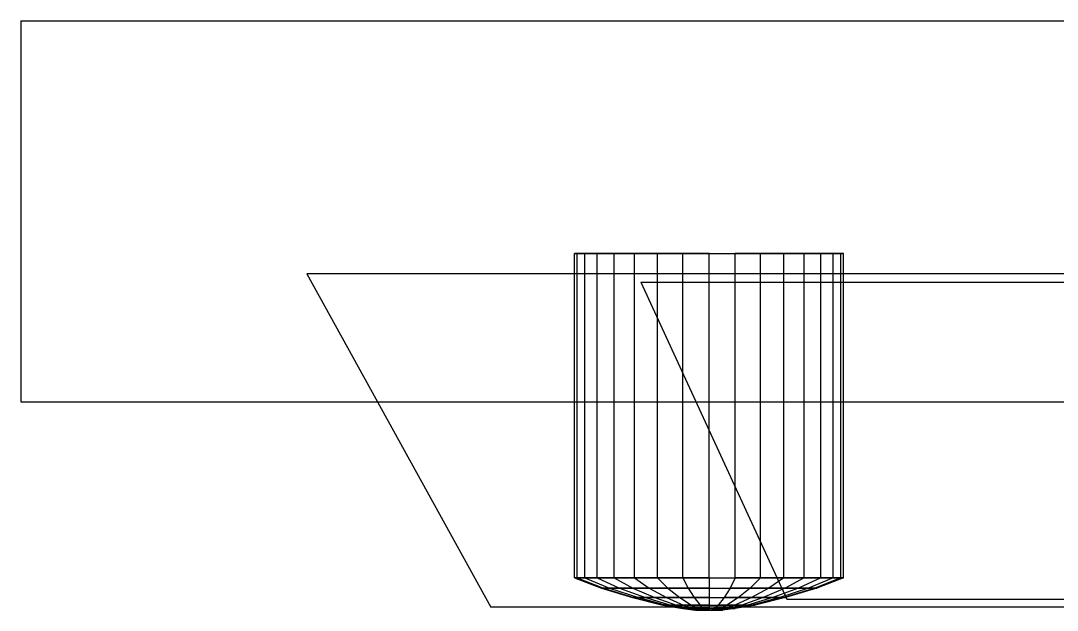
# Model space of a CAD drawing. Extents: x -13.9 to 0.5, y -16.8 to 31.2.
# Drawn here: x -5.147 to -3.762, y 2.247 to 3.035 of the extents above; entities that cross this region are included whole.
import ezdxf

# ---------------------------------------------------------------- set-up
doc = ezdxf.new("R2010")
doc.units = 0
doc.header["$MEASUREMENT"] = 0
doc.layers.get('0').update_dxf_attribs({"linetype": 'CONTINUOUS'})

msp = doc.modelspace()

# ---------------------------------------------------------------- linework, layer by layer
for p, q in [((-5.1467, 3.035, -0.2027), (-5.1467, 3.035, 5.2077)), ((-5.1467, 3.035, -0.2027), (-5.1467, 2.5261, -0.2027)), ((-5.1467, 3.035, 5.2077), (-5.1467, 2.5261, 5.2077)), ((-5.1467, 3.035, 5.2077), (-0.1953, 3.035, 5.2077)), ((-5.1467, 3.035, -0.2027), (-0.1953, 3.035, -0.2027)), ((-4.4032, 2.7243, 0.4819), (-4.4066, 2.7243, 0.4622)), ((-4.4066, 2.7243, 0.4622), (-4.4032, 2.7243, 0.4424)), ((-4.4066, 2.2909, 0.4622), (-4.4066, 2.7243, 0.4622)), ((-4.3929, 2.7243, 0.501), (-4.4032, 2.7243, 0.4819)), ((-4.4032, 2.7243, 0.4424), (-4.3929, 2.7243, 0.4233)), ((-4.4032, 2.2909, 0.4819), (-4.4032, 2.7243, 0.4819)), ((-4.4032, 2.2909, 0.4424), (-4.4032, 2.7243, 0.4424)), ((-4.3763, 2.7243, 0.5185), (-4.3929, 2.7243, 0.501)), ((-4.3929, 2.7243, 0.4233), (-4.3763, 2.7243, 0.4058)), ((-4.3929, 2.2909, 0.501), (-4.3929, 2.7243, 0.501)), ((-4.3929, 2.2909, 0.4233), (-4.3929, 2.7243, 0.4233)), ((-4.354, 2.7243, 0.5339), (-4.3763, 2.7243, 0.5185)), ((-4.3763, 2.7243, 0.4058), (-4.354, 2.7243, 0.3904)), ((-4.3763, 2.2909, 0.5185), (-4.3763, 2.7243, 0.5185)), ((-4.3763, 2.2909, 0.4058), (-4.3763, 2.7243, 0.4058)), ((-4.3268, 2.7243, 0.5465), (-4.354, 2.7243, 0.5339)), ((-4.354, 2.7243, 0.3904), (-4.3268, 2.7243, 0.3778)), ((-4.354, 2.2909, 0.5339), (-4.354, 2.7243, 0.5339)), ((-4.354, 2.2909, 0.3904), (-4.354, 2.7243, 0.3904)), ((-4.2957, 2.7243, 0.5559), (-4.3268, 2.7243, 0.5465)), ((-4.3268, 2.7243, 0.3778), (-4.2957, 2.7243, 0.3684)), ((-4.3268, 2.2909, 0.5465), (-4.3268, 2.7243, 0.5465)), ((-4.3268, 2.2909, 0.3778), (-4.3268, 2.7243, 0.3778)), ((-4.262, 2.7243, 0.5616), (-4.2957, 2.7243, 0.5559)), ((-4.2957, 2.7243, 0.3684), (-4.262, 2.7243, 0.3627)), ((-4.2957, 2.2909, 0.3684), (-4.2957, 2.7243, 0.3684)), ((-4.2957, 2.2909, 0.5559), (-4.2957, 2.7243, 0.5559)), ((-4.227, 2.7243, 0.5636), (-4.262, 2.7243, 0.5616)), ((-4.262, 2.7243, 0.3627), (-4.227, 2.7243, 0.3607)), ((-4.262, 2.2909, 0.5616), (-4.262, 2.7243, 0.5616)), ((-4.262, 2.2909, 0.3627), (-4.262, 2.7243, 0.3627)), ((-4.227, 2.7243, 0.3607), (-4.1919, 2.7243, 0.3627)), ((-4.227, 2.7243, 0.5636), (-4.1919, 2.7243, 0.5616)), ((-4.227, 2.2909, 0.5636), (-4.227, 2.7243, 0.5636)), ((-4.227, 2.2909, 0.3607), (-4.227, 2.7243, 0.3607)), ((-4.1919, 2.7243, 0.3627), (-4.1582, 2.7243, 0.3684)), ((-4.1582, 2.7243, 0.5559), (-4.1919, 2.7243, 0.5616)), ((-4.1919, 2.2909, 0.5616), (-4.1919, 2.7243, 0.5616)), ((-4.1919, 2.2909, 0.3627), (-4.1919, 2.7243, 0.3627)), ((-4.1582, 2.7243, 0.3684), (-4.1272, 2.7243, 0.3778)), ((-4.1272, 2.7243, 0.5465), (-4.1582, 2.7243, 0.5559)), ((-4.1582, 2.2909, 0.5559), (-4.1582, 2.7243, 0.5559)), ((-4.1582, 2.2909, 0.3684), (-4.1582, 2.7243, 0.3684)), ((-4.1272, 2.7243, 0.3778), (-4.0999, 2.7243, 0.3904)), ((-4.0999, 2.7243, 0.5339), (-4.1272, 2.7243, 0.5465)), ((-4.1272, 2.2909, 0.3778), (-4.1272, 2.7243, 0.3778)), ((-4.1272, 2.2909, 0.5465), (-4.1272, 2.7243, 0.5465)), ((-4.0999, 2.7243, 0.3904), (-4.0776, 2.7243, 0.4058)), ((-4.0776, 2.7243, 0.5185), (-4.0999, 2.7243, 0.5339)), ((-4.0999, 2.2909, 0.3904), (-4.0999, 2.7243, 0.3904)), ((-4.0999, 2.2909, 0.5339), (-4.0999, 2.7243, 0.5339)), ((-4.0776, 2.7243, 0.4058), (-4.061, 2.7243, 0.4233)), ((-4.061, 2.7243, 0.501), (-4.0776, 2.7243, 0.5185)), ((-4.0776, 2.2909, 0.4058), (-4.0776, 2.7243, 0.4058)), ((-4.0776, 2.2909, 0.5185), (-4.0776, 2.7243, 0.5185)), ((-4.061, 2.7243, 0.4233), (-4.0508, 2.7243, 0.4424)), ((-4.0508, 2.7243, 0.4819), (-4.061, 2.7243, 0.501)), ((-4.061, 2.2909, 0.4233), (-4.061, 2.7243, 0.4233)), ((-4.061, 2.2909, 0.501), (-4.061, 2.7243, 0.501)), ((-4.0508, 2.7243, 0.4424), (-4.0473, 2.7243, 0.4622)), ((-4.0473, 2.7243, 0.4622), (-4.0508, 2.7243, 0.4819)), ((-4.0508, 2.2909, 0.4424), (-4.0508, 2.7243, 0.4424)), ((-4.0508, 2.2909, 0.4819), (-4.0508, 2.7243, 0.4819)), ((-4.0473, 2.2909, 0.4622), (-4.0473, 2.7243, 0.4622)), ((-0.466, 2.6969, 4.9036), (-4.7646, 2.6969, 4.9036)), ((-4.7646, 2.6969, 4.9036), (-4.5185, 2.2514, 4.8153)), ((-4.7646, 2.6969, 3.361), (-4.7646, 2.6969, 4.9036)), ((-4.7646, 2.6969, 3.361), (-4.5185, 2.2514, 3.4493)), ((-0.466, 2.6969, 3.361), (-4.7646, 2.6969, 3.361)), ((-4.3182, 2.686, 3.0881), (-4.3182, 2.686, 1.8844)), ((-4.3182, 2.686, 3.0881), (-4.1233, 2.2624, 3.0192)), ((-4.3182, 2.686, 1.8844), (-4.1233, 2.2624, 1.9533)), ((-4.3182, 2.686, 1.8844), (-0.9124, 2.686, 1.8844)), ((-4.3182, 2.686, 3.0881), (-0.9124, 2.686, 3.0881)), ((-5.1467, 2.5261, -0.2027), (-5.1467, 2.5261, 5.2077)), ((-5.1467, 2.5261, 5.2077), (-0.1953, 2.5261, 5.2077)), ((-5.1467, 2.5261, -0.2027), (-0.1953, 2.5261, -0.2027)), ((-4.4032, 2.2909, 0.4819), (-4.4066, 2.2909, 0.4622)), ((-4.4066, 2.2909, 0.4622), (-4.4032, 2.2909, 0.4424)), ((-4.4066, 2.2909, 0.4622), (-4.3709, 2.2771, 0.4622)), ((-4.3929, 2.2909, 0.501), (-4.4032, 2.2909, 0.4819)), ((-4.4032, 2.2909, 0.4424), (-4.3929, 2.2909, 0.4233)), ((-4.4032, 2.2909, 0.4424), (-4.3681, 2.2771, 0.4463)), ((-4.4032, 2.2909, 0.4819), (-4.3681, 2.2771, 0.478)), ((-4.3763, 2.2909, 0.5185), (-4.3929, 2.2909, 0.501)), ((-4.3929, 2.2909, 0.4233), (-4.3763, 2.2909, 0.4058)), ((-4.3929, 2.2909, 0.4233), (-4.36, 2.2771, 0.4311)), ((-4.3929, 2.2909, 0.501), (-4.36, 2.2771, 0.4933)), ((-4.354, 2.2909, 0.5339), (-4.3763, 2.2909, 0.5185)), ((-4.3763, 2.2909, 0.4058), (-4.354, 2.2909, 0.3904)), ((-4.3763, 2.2909, 0.4058), (-4.3467, 2.2771, 0.417)), ((-4.3763, 2.2909, 0.5185), (-4.3467, 2.2771, 0.5073)), ((-4.3268, 2.2909, 0.5465), (-4.354, 2.2909, 0.5339)), ((-4.354, 2.2909, 0.3904), (-4.3268, 2.2909, 0.3778)), ((-4.354, 2.2909, 0.3904), (-4.3288, 2.2771, 0.4047)), ((-4.354, 2.2909, 0.5339), (-4.3288, 2.2771, 0.5196)), ((-4.2957, 2.2909, 0.5559), (-4.3268, 2.2909, 0.5465)), ((-4.3268, 2.2909, 0.3778), (-4.2957, 2.2909, 0.3684)), ((-4.3268, 2.2909, 0.3778), (-4.3069, 2.2771, 0.3946)), ((-4.3268, 2.2909, 0.5465), (-4.3069, 2.2771, 0.5297)), ((-4.262, 2.2909, 0.5616), (-4.2957, 2.2909, 0.5559)), ((-4.2957, 2.2909, 0.3684), (-4.262, 2.2909, 0.3627)), ((-4.2957, 2.2909, 0.3684), (-4.2821, 2.2771, 0.3871)), ((-4.2957, 2.2909, 0.5559), (-4.2821, 2.2771, 0.5372)), ((-4.227, 2.2909, 0.5636), (-4.262, 2.2909, 0.5616)), ((-4.262, 2.2909, 0.3627), (-4.227, 2.2909, 0.3607)), ((-4.262, 2.2909, 0.5616), (-4.2551, 2.2771, 0.5419)), ((-4.262, 2.2909, 0.3627), (-4.2551, 2.2771, 0.3824)), ((-4.227, 2.2909, 0.3607), (-4.1919, 2.2909, 0.3627)), ((-4.227, 2.2909, 0.5636), (-4.1919, 2.2909, 0.5616)), ((-4.227, 2.2909, 0.5636), (-4.227, 2.2771, 0.5434)), ((-4.227, 2.2909, 0.3607), (-4.227, 2.2771, 0.3809)), ((-4.1919, 2.2909, 0.3627), (-4.1989, 2.2771, 0.3824)), ((-4.1919, 2.2909, 0.5616), (-4.1989, 2.2771, 0.5419)), ((-4.1919, 2.2909, 0.3627), (-4.1582, 2.2909, 0.3684)), ((-4.1582, 2.2909, 0.5559), (-4.1919, 2.2909, 0.5616)), ((-4.1582, 2.2909, 0.5559), (-4.1719, 2.2771, 0.5372)), ((-4.1582, 2.2909, 0.3684), (-4.1719, 2.2771, 0.3871)), ((-4.1582, 2.2909, 0.3684), (-4.1272, 2.2909, 0.3778)), ((-4.1272, 2.2909, 0.5465), (-4.1582, 2.2909, 0.5559)), ((-4.1272, 2.2909, 0.5465), (-4.147, 2.2771, 0.5297)), ((-4.1272, 2.2909, 0.3778), (-4.147, 2.2771, 0.3946)), ((-4.1272, 2.2909, 0.3778), (-4.0999, 2.2909, 0.3904)), ((-4.0999, 2.2909, 0.5339), (-4.1272, 2.2909, 0.5465)), ((-4.0999, 2.2909, 0.5339), (-4.1252, 2.2771, 0.5196)), ((-4.0999, 2.2909, 0.3904), (-4.1252, 2.2771, 0.4047)), ((-4.0776, 2.2909, 0.5185), (-4.1073, 2.2771, 0.5073)), ((-4.0776, 2.2909, 0.4058), (-4.1073, 2.2771, 0.417)), ((-4.0999, 2.2909, 0.3904), (-4.0776, 2.2909, 0.4058)), ((-4.0776, 2.2909, 0.5185), (-4.0999, 2.2909, 0.5339)), ((-4.061, 2.2909, 0.4233), (-4.094, 2.2771, 0.4311)), ((-4.061, 2.2909, 0.501), (-4.094, 2.2771, 0.4933)), ((-4.0508, 2.2909, 0.4424), (-4.0858, 2.2771, 0.4463)), ((-4.0508, 2.2909, 0.4819), (-4.0858, 2.2771, 0.478)), ((-4.0473, 2.2909, 0.4622), (-4.083, 2.2771, 0.4622)), ((-4.0776, 2.2909, 0.4058), (-4.061, 2.2909, 0.4233)), ((-4.061, 2.2909, 0.501), (-4.0776, 2.2909, 0.5185)), ((-4.061, 2.2909, 0.4233), (-4.0508, 2.2909, 0.4424)), ((-4.0508, 2.2909, 0.4819), (-4.061, 2.2909, 0.501)), ((-4.0508, 2.2909, 0.4424), (-4.0473, 2.2909, 0.4622)), ((-4.0473, 2.2909, 0.4622), (-4.0508, 2.2909, 0.4819)), ((-4.3681, 2.2771, 0.478), (-4.3709, 2.2771, 0.4622)), ((-4.3709, 2.2771, 0.4622), (-4.3681, 2.2771, 0.4463)), ((-4.3709, 2.2771, 0.4622), (-4.3293, 2.2645, 0.4622)), ((-4.36, 2.2771, 0.4933), (-4.3681, 2.2771, 0.478)), ((-4.3681, 2.2771, 0.4463), (-4.36, 2.2771, 0.4311)), ((-4.3681, 2.2771, 0.478), (-4.3273, 2.2645, 0.4734)), ((-4.3681, 2.2771, 0.4463), (-4.3273, 2.2645, 0.4509)), ((-4.3467, 2.2771, 0.5073), (-4.36, 2.2771, 0.4933)), ((-4.36, 2.2771, 0.4311), (-4.3467, 2.2771, 0.417)), ((-4.36, 2.2771, 0.4933), (-4.3215, 2.2645, 0.4843)), ((-4.36, 2.2771, 0.4311), (-4.3215, 2.2645, 0.44)), ((-4.3288, 2.2771, 0.5196), (-4.3467, 2.2771, 0.5073)), ((-4.3467, 2.2771, 0.417), (-4.3288, 2.2771, 0.4047)), ((-4.3467, 2.2771, 0.5073), (-4.312, 2.2645, 0.4942)), ((-4.3467, 2.2771, 0.417), (-4.312, 2.2645, 0.4301)), ((-4.3069, 2.2771, 0.5297), (-4.3288, 2.2771, 0.5196)), ((-4.3288, 2.2771, 0.4047), (-4.3069, 2.2771, 0.3946)), ((-4.3288, 2.2771, 0.5196), (-4.2993, 2.2645, 0.503)), ((-4.3288, 2.2771, 0.4047), (-4.2993, 2.2645, 0.4213)), ((-4.2821, 2.2771, 0.5372), (-4.3069, 2.2771, 0.5297)), ((-4.3069, 2.2771, 0.3946), (-4.2821, 2.2771, 0.3871)), ((-4.3069, 2.2771, 0.3946), (-4.2838, 2.2645, 0.4141)), ((-4.3069, 2.2771, 0.5297), (-4.2838, 2.2645, 0.5102)), ((-4.2551, 2.2771, 0.5419), (-4.2821, 2.2771, 0.5372)), ((-4.2821, 2.2771, 0.3871), (-4.2551, 2.2771, 0.3824)), ((-4.2821, 2.2771, 0.3871), (-4.2661, 2.2645, 0.4088)), ((-4.2821, 2.2771, 0.5372), (-4.2661, 2.2645, 0.5155)), ((-4.227, 2.2771, 0.5434), (-4.2551, 2.2771, 0.5419)), ((-4.2551, 2.2771, 0.3824), (-4.227, 2.2771, 0.3809)), ((-4.2551, 2.2771, 0.5419), (-4.2469, 2.2645, 0.5188)), ((-4.2551, 2.2771, 0.3824), (-4.2469, 2.2645, 0.4055)), ((-4.227, 2.2771, 0.3809), (-4.1989, 2.2771, 0.3824)), ((-4.227, 2.2771, 0.5434), (-4.1989, 2.2771, 0.5419)), ((-4.227, 2.2771, 0.5434), (-4.227, 2.2645, 0.5199)), ((-4.227, 2.2771, 0.3809), (-4.227, 2.2645, 0.4044)), ((-4.1989, 2.2771, 0.5419), (-4.207, 2.2645, 0.5188)), ((-4.1989, 2.2771, 0.3824), (-4.207, 2.2645, 0.4055)), ((-4.1989, 2.2771, 0.3824), (-4.1719, 2.2771, 0.3871)), ((-4.1719, 2.2771, 0.5372), (-4.1989, 2.2771, 0.5419)), ((-4.1719, 2.2771, 0.5372), (-4.1878, 2.2645, 0.5155)), ((-4.1719, 2.2771, 0.3871), (-4.1878, 2.2645, 0.4088)), ((-4.1719, 2.2771, 0.3871), (-4.147, 2.2771, 0.3946)), ((-4.147, 2.2771, 0.5297), (-4.1719, 2.2771, 0.5372)), ((-4.147, 2.2771, 0.3946), (-4.1701, 2.2645, 0.4141)), ((-4.147, 2.2771, 0.5297), (-4.1701, 2.2645, 0.5102)), ((-4.1252, 2.2771, 0.4047), (-4.1546, 2.2645, 0.4213)), ((-4.1252, 2.2771, 0.5196), (-4.1546, 2.2645, 0.503)), ((-4.147, 2.2771, 0.3946), (-4.1252, 2.2771, 0.4047)), ((-4.1252, 2.2771, 0.5196), (-4.147, 2.2771, 0.5297)), ((-4.1073, 2.2771, 0.417), (-4.1419, 2.2645, 0.4301)), ((-4.1073, 2.2771, 0.5073), (-4.1419, 2.2645, 0.4942)), ((-4.094, 2.2771, 0.4311), (-4.1324, 2.2645, 0.44)), ((-4.094, 2.2771, 0.4933), (-4.1324, 2.2645, 0.4843)), ((-4.0858, 2.2771, 0.4463), (-4.1266, 2.2645, 0.4509)), ((-4.0858, 2.2771, 0.478), (-4.1266, 2.2645, 0.4734)), ((-4.1252, 2.2771, 0.4047), (-4.1073, 2.2771, 0.417)), ((-4.1073, 2.2771, 0.5073), (-4.1252, 2.2771, 0.5196)), ((-4.083, 2.2771, 0.4622), (-4.1247, 2.2645, 0.4622)), ((-4.1073, 2.2771, 0.417), (-4.094, 2.2771, 0.4311)), ((-4.094, 2.2771, 0.4933), (-4.1073, 2.2771, 0.5073)), ((-4.094, 2.2771, 0.4311), (-4.0858, 2.2771, 0.4463)), ((-4.0858, 2.2771, 0.478), (-4.094, 2.2771, 0.4933)), ((-4.0858, 2.2771, 0.4463), (-4.083, 2.2771, 0.4622)), ((-4.083, 2.2771, 0.4622), (-4.0858, 2.2771, 0.478)), ((-4.3273, 2.2645, 0.4734), (-4.3293, 2.2645, 0.4622)), ((-4.3293, 2.2645, 0.4622), (-4.3273, 2.2645, 0.4509)), ((-4.3293, 2.2645, 0.4622), (-4.2886, 2.2542, 0.4622)), ((-4.3215, 2.2645, 0.4843), (-4.3273, 2.2645, 0.4734)), ((-4.3273, 2.2645, 0.4509), (-4.3215, 2.2645, 0.44)), ((-4.3273, 2.2645, 0.4734), (-4.2874, 2.2542, 0.4689)), ((-4.3273, 2.2645, 0.4509), (-4.2874, 2.2542, 0.4554)), ((-4.312, 2.2645, 0.4942), (-4.3215, 2.2645, 0.4843)), ((-4.3215, 2.2645, 0.44), (-4.312, 2.2645, 0.4301)), ((-4.3215, 2.2645, 0.44), (-4.2839, 2.2542, 0.4488)), ((-4.3215, 2.2645, 0.4843), (-4.2839, 2.2542, 0.4755)), ((-4.2993, 2.2645, 0.503), (-4.312, 2.2645, 0.4942)), ((-4.312, 2.2645, 0.4301), (-4.2993, 2.2645, 0.4213)), ((-4.312, 2.2645, 0.4301), (-4.2782, 2.2542, 0.4428)), ((-4.312, 2.2645, 0.4942), (-4.2782, 2.2542, 0.4815)), ((-4.2838, 2.2645, 0.5102), (-4.2993, 2.2645, 0.503)), ((-4.2993, 2.2645, 0.4213), (-4.2838, 2.2645, 0.4141)), ((-4.2993, 2.2645, 0.4213), (-4.2706, 2.2542, 0.4375)), ((-4.2993, 2.2645, 0.503), (-4.2706, 2.2542, 0.4868)), ((-4.2661, 2.2645, 0.5155), (-4.2838, 2.2645, 0.5102)), ((-4.2838, 2.2645, 0.4141), (-4.2661, 2.2645, 0.4088)), ((-4.2838, 2.2645, 0.4141), (-4.2612, 2.2542, 0.4332)), ((-4.2838, 2.2645, 0.5102), (-4.2612, 2.2542, 0.4911)), ((-4.2469, 2.2645, 0.5188), (-4.2661, 2.2645, 0.5155)), ((-4.2661, 2.2645, 0.4088), (-4.2469, 2.2645, 0.4055)), ((-4.2661, 2.2645, 0.4088), (-4.2506, 2.2542, 0.43)), ((-4.2661, 2.2645, 0.5155), (-4.2506, 2.2542, 0.4943)), ((-4.227, 2.2645, 0.5199), (-4.2469, 2.2645, 0.5188)), ((-4.2469, 2.2645, 0.4055), (-4.227, 2.2645, 0.4044)), ((-4.2469, 2.2645, 0.5188), (-4.239, 2.2542, 0.4963)), ((-4.2469, 2.2645, 0.4055), (-4.239, 2.2542, 0.428)), ((-4.227, 2.2645, 0.4044), (-4.207, 2.2645, 0.4055)), ((-4.227, 2.2645, 0.5199), (-4.207, 2.2645, 0.5188)), ((-4.227, 2.2645, 0.5199), (-4.227, 2.2542, 0.497)), ((-4.227, 2.2645, 0.4044), (-4.227, 2.2542, 0.4274)), ((-4.207, 2.2645, 0.4055), (-4.2149, 2.2542, 0.428)), ((-4.207, 2.2645, 0.5188), (-4.2149, 2.2542, 0.4963)), ((-4.207, 2.2645, 0.4055), (-4.1878, 2.2645, 0.4088)), ((-4.1878, 2.2645, 0.5155), (-4.207, 2.2645, 0.5188)), ((-4.1878, 2.2645, 0.5155), (-4.2034, 2.2542, 0.4943)), ((-4.1878, 2.2645, 0.4088), (-4.2034, 2.2542, 0.43)), ((-4.1701, 2.2645, 0.5102), (-4.1927, 2.2542, 0.4911)), ((-4.1701, 2.2645, 0.4141), (-4.1927, 2.2542, 0.4332)), ((-4.1878, 2.2645, 0.4088), (-4.1701, 2.2645, 0.4141)), ((-4.1701, 2.2645, 0.5102), (-4.1878, 2.2645, 0.5155)), ((-4.1546, 2.2645, 0.4213), (-4.1834, 2.2542, 0.4375)), ((-4.1546, 2.2645, 0.503), (-4.1834, 2.2542, 0.4868)), ((-4.1419, 2.2645, 0.4301), (-4.1757, 2.2542, 0.4428)), ((-4.1419, 2.2645, 0.4942), (-4.1757, 2.2542, 0.4815)), ((-4.1701, 2.2645, 0.4141), (-4.1546, 2.2645, 0.4213)), ((-4.1546, 2.2645, 0.503), (-4.1701, 2.2645, 0.5102)), ((-4.1324, 2.2645, 0.44), (-4.17, 2.2542, 0.4488)), ((-4.1324, 2.2645, 0.4843), (-4.17, 2.2542, 0.4755)), ((-4.1266, 2.2645, 0.4509), (-4.1665, 2.2542, 0.4554)), ((-4.1266, 2.2645, 0.4734), (-4.1665, 2.2542, 0.4689)), ((-4.1247, 2.2645, 0.4622), (-4.1653, 2.2542, 0.4622)), ((-4.1546, 2.2645, 0.4213), (-4.1419, 2.2645, 0.4301)), ((-4.1419, 2.2645, 0.4942), (-4.1546, 2.2645, 0.503)), ((-4.1419, 2.2645, 0.4301), (-4.1324, 2.2645, 0.44)), ((-4.1324, 2.2645, 0.4843), (-4.1419, 2.2645, 0.4942)), ((-4.1324, 2.2645, 0.44), (-4.1266, 2.2645, 0.4509)), ((-4.1266, 2.2645, 0.4734), (-4.1324, 2.2645, 0.4843)), ((-4.1266, 2.2645, 0.4509), (-4.1247, 2.2645, 0.4622)), ((-4.1247, 2.2645, 0.4622), (-4.1266, 2.2645, 0.4734)), ((-4.1233, 2.2624, 3.0192), (-4.1233, 2.2624, 1.9533)), ((-4.1233, 2.2624, 1.9533), (-1.1073, 2.2624, 1.9533)), ((-4.1233, 2.2624, 3.0192), (-1.1073, 2.2624, 3.0192)), ((-0.712, 2.2514, 4.8153), (-4.5185, 2.2514, 4.8153)), ((-4.5185, 2.2514, 3.4493), (-4.5185, 2.2514, 4.8153)), ((-0.712, 2.2514, 3.4493), (-4.5185, 2.2514, 3.4493)), ((-4.2874, 2.2542, 0.4689), (-4.2886, 2.2542, 0.4622)), ((-4.2886, 2.2542, 0.4622), (-4.2874, 2.2542, 0.4554)), ((-4.2886, 2.2542, 0.4622), (-4.262, 2.2498, 0.4622)), ((-4.2839, 2.2542, 0.4755), (-4.2874, 2.2542, 0.4689)), ((-4.2874, 2.2542, 0.4554), (-4.2839, 2.2542, 0.4488)), ((-4.2874, 2.2542, 0.4689), (-4.2613, 2.2498, 0.466)), ((-4.2874, 2.2542, 0.4554), (-4.2613, 2.2498, 0.4583)), ((-4.2782, 2.2542, 0.4815), (-4.2839, 2.2542, 0.4755)), ((-4.2839, 2.2542, 0.4488), (-4.2782, 2.2542, 0.4428)), ((-4.2839, 2.2542, 0.4488), (-4.2593, 2.2498, 0.4546)), ((-4.2839, 2.2542, 0.4755), (-4.2593, 2.2498, 0.4697)), ((-4.2706, 2.2542, 0.4868), (-4.2782, 2.2542, 0.4815)), ((-4.2782, 2.2542, 0.4428), (-4.2706, 2.2542, 0.4375)), ((-4.2782, 2.2542, 0.4428), (-4.2561, 2.2498, 0.4512)), ((-4.2782, 2.2542, 0.4815), (-4.2561, 2.2498, 0.4731)), ((-4.2612, 2.2542, 0.4911), (-4.2706, 2.2542, 0.4868)), ((-4.2706, 2.2542, 0.4375), (-4.2612, 2.2542, 0.4332)), ((-4.2706, 2.2542, 0.4375), (-4.2517, 2.2498, 0.4482)), ((-4.2706, 2.2542, 0.4868), (-4.2517, 2.2498, 0.4761)), ((-4.2613, 2.2498, 0.466), (-4.262, 2.2498, 0.4622)), ((-4.262, 2.2498, 0.4622), (-4.2613, 2.2498, 0.4583)), ((-4.262, 2.2498, 0.4622), (-4.2451, 2.2475, 0.4622)), ((-4.2593, 2.2498, 0.4697), (-4.2613, 2.2498, 0.466)), ((-4.2613, 2.2498, 0.4583), (-4.2593, 2.2498, 0.4546)), ((-4.2613, 2.2498, 0.466), (-4.2447, 2.2475, 0.4641)), ((-4.2613, 2.2498, 0.4583), (-4.2447, 2.2475, 0.4602)), ((-4.2506, 2.2542, 0.4943), (-4.2612, 2.2542, 0.4911)), ((-4.2612, 2.2542, 0.4332), (-4.2506, 2.2542, 0.43)), ((-4.2612, 2.2542, 0.4332), (-4.2464, 2.2498, 0.4457)), ((-4.2612, 2.2542, 0.4911), (-4.2464, 2.2498, 0.4786)), ((-4.2561, 2.2498, 0.4731), (-4.2593, 2.2498, 0.4697)), ((-4.2593, 2.2498, 0.4546), (-4.2561, 2.2498, 0.4512)), ((-4.2593, 2.2498, 0.4697), (-4.2437, 2.2475, 0.4661)), ((-4.2593, 2.2498, 0.4546), (-4.2437, 2.2475, 0.4582)), ((-4.2517, 2.2498, 0.4761), (-4.2561, 2.2498, 0.4731)), ((-4.2561, 2.2498, 0.4512), (-4.2517, 2.2498, 0.4482)), ((-4.2561, 2.2498, 0.4731), (-4.242, 2.2475, 0.4678)), ((-4.2561, 2.2498, 0.4512), (-4.242, 2.2475, 0.4565)), ((-4.2464, 2.2498, 0.4786), (-4.2517, 2.2498, 0.4761)), ((-4.2517, 2.2498, 0.4482), (-4.2464, 2.2498, 0.4457)), ((-4.2517, 2.2498, 0.4761), (-4.2398, 2.2475, 0.4694)), ((-4.2517, 2.2498, 0.4482), (-4.2398, 2.2475, 0.4549)), ((-4.239, 2.2542, 0.4963), (-4.2506, 2.2542, 0.4943)), ((-4.2506, 2.2542, 0.43), (-4.239, 2.2542, 0.428)), ((-4.2506, 2.2542, 0.43), (-4.2404, 2.2498, 0.4439)), ((-4.2506, 2.2542, 0.4943), (-4.2404, 2.2498, 0.4804)), ((-4.2404, 2.2498, 0.4804), (-4.2464, 2.2498, 0.4786)), ((-4.2464, 2.2498, 0.4457), (-4.2404, 2.2498, 0.4439)), ((-4.2464, 2.2498, 0.4457), (-4.237, 2.2475, 0.4536)), ((-4.2464, 2.2498, 0.4786), (-4.237, 2.2475, 0.4707)), ((-4.2447, 2.2475, 0.4641), (-4.2451, 2.2475, 0.4622)), ((-4.2451, 2.2475, 0.4622), (-4.2447, 2.2475, 0.4602)), ((-4.2437, 2.2475, 0.4661), (-4.2447, 2.2475, 0.4641)), ((-4.2447, 2.2475, 0.4602), (-4.2437, 2.2475, 0.4582)), ((-4.242, 2.2475, 0.4678), (-4.2437, 2.2475, 0.4661)), ((-4.2437, 2.2475, 0.4582), (-4.242, 2.2475, 0.4565)), ((-4.2398, 2.2475, 0.4694), (-4.242, 2.2475, 0.4678)), ((-4.242, 2.2475, 0.4565), (-4.2398, 2.2475, 0.4549)), ((-4.2338, 2.2498, 0.4815), (-4.2404, 2.2498, 0.4804)), ((-4.2404, 2.2498, 0.4439), (-4.2338, 2.2498, 0.4428)), ((-4.2404, 2.2498, 0.4439), (-4.2339, 2.2475, 0.4527)), ((-4.2404, 2.2498, 0.4804), (-4.2339, 2.2475, 0.4716)), ((-4.237, 2.2475, 0.4707), (-4.2398, 2.2475, 0.4694)), ((-4.2398, 2.2475, 0.4549), (-4.237, 2.2475, 0.4536)), ((-4.227, 2.2542, 0.497), (-4.239, 2.2542, 0.4963)), ((-4.239, 2.2542, 0.428), (-4.227, 2.2542, 0.4274)), ((-4.239, 2.2542, 0.4963), (-4.2338, 2.2498, 0.4815)), ((-4.239, 2.2542, 0.428), (-4.2338, 2.2498, 0.4428)), ((-4.2339, 2.2475, 0.4716), (-4.237, 2.2475, 0.4707)), ((-4.237, 2.2475, 0.4536), (-4.2339, 2.2475, 0.4527)), ((-4.2305, 2.2475, 0.4722), (-4.2339, 2.2475, 0.4716)), ((-4.2339, 2.2475, 0.4527), (-4.2305, 2.2475, 0.4521)), ((-4.227, 2.2498, 0.4819), (-4.2338, 2.2498, 0.4815)), ((-4.2338, 2.2498, 0.4428), (-4.227, 2.2498, 0.4424)), ((-4.2338, 2.2498, 0.4815), (-4.2305, 2.2475, 0.4722)), ((-4.2338, 2.2498, 0.4428), (-4.2305, 2.2475, 0.4521)), ((-4.227, 2.2475, 0.4724), (-4.2305, 2.2475, 0.4722)), ((-4.2305, 2.2475, 0.4521), (-4.227, 2.2475, 0.4519)), ((-4.227, 2.2542, 0.4274), (-4.2149, 2.2542, 0.428)), ((-4.227, 2.2542, 0.497), (-4.2149, 2.2542, 0.4963)), ((-4.227, 2.2542, 0.497), (-4.227, 2.2498, 0.4819)), ((-4.227, 2.2542, 0.4274), (-4.227, 2.2498, 0.4424)), ((-4.227, 2.2498, 0.4424), (-4.2201, 2.2498, 0.4428)), ((-4.227, 2.2498, 0.4819), (-4.2201, 2.2498, 0.4815)), ((-4.227, 2.2498, 0.4819), (-4.227, 2.2475, 0.4724)), ((-4.227, 2.2498, 0.4424), (-4.227, 2.2475, 0.4519)), ((-4.227, 2.2475, 0.4519), (-4.2234, 2.2475, 0.4521)), ((-4.227, 2.2475, 0.4724), (-4.2234, 2.2475, 0.4722)), ((-4.2201, 2.2498, 0.4428), (-4.2234, 2.2475, 0.4521)), ((-4.2201, 2.2498, 0.4815), (-4.2234, 2.2475, 0.4722)), ((-4.2234, 2.2475, 0.4521), (-4.22, 2.2475, 0.4527)), ((-4.22, 2.2475, 0.4716), (-4.2234, 2.2475, 0.4722)), ((-4.2149, 2.2542, 0.428), (-4.2201, 2.2498, 0.4428)), ((-4.2149, 2.2542, 0.4963), (-4.2201, 2.2498, 0.4815)), ((-4.2201, 2.2498, 0.4428), (-4.2136, 2.2498, 0.4439)), ((-4.2136, 2.2498, 0.4804), (-4.2201, 2.2498, 0.4815)), ((-4.2136, 2.2498, 0.4804), (-4.22, 2.2475, 0.4716)), ((-4.2136, 2.2498, 0.4439), (-4.22, 2.2475, 0.4527)), ((-4.22, 2.2475, 0.4527), (-4.2169, 2.2475, 0.4536)), ((-4.2169, 2.2475, 0.4707), (-4.22, 2.2475, 0.4716)), ((-4.2075, 2.2498, 0.4786), (-4.2169, 2.2475, 0.4707)), ((-4.2075, 2.2498, 0.4457), (-4.2169, 2.2475, 0.4536)), ((-4.2169, 2.2475, 0.4536), (-4.2142, 2.2475, 0.4549)), ((-4.2142, 2.2475, 0.4694), (-4.2169, 2.2475, 0.4707)), ((-4.2149, 2.2542, 0.428), (-4.2034, 2.2542, 0.43)), ((-4.2034, 2.2542, 0.4943), (-4.2149, 2.2542, 0.4963)), ((-4.2022, 2.2498, 0.4761), (-4.2142, 2.2475, 0.4694)), ((-4.2022, 2.2498, 0.4482), (-4.2142, 2.2475, 0.4549)), ((-4.2142, 2.2475, 0.4549), (-4.2119, 2.2475, 0.4565)), ((-4.2119, 2.2475, 0.4678), (-4.2142, 2.2475, 0.4694)), ((-4.2034, 2.2542, 0.4943), (-4.2136, 2.2498, 0.4804)), ((-4.2034, 2.2542, 0.43), (-4.2136, 2.2498, 0.4439)), ((-4.2136, 2.2498, 0.4439), (-4.2075, 2.2498, 0.4457)), ((-4.2075, 2.2498, 0.4786), (-4.2136, 2.2498, 0.4804)), ((-4.1979, 2.2498, 0.4731), (-4.2119, 2.2475, 0.4678)), ((-4.1979, 2.2498, 0.4512), (-4.2119, 2.2475, 0.4565)), ((-4.2119, 2.2475, 0.4565), (-4.2102, 2.2475, 0.4582)), ((-4.2102, 2.2475, 0.4661), (-4.2119, 2.2475, 0.4678)), ((-4.1946, 2.2498, 0.4697), (-4.2102, 2.2475, 0.4661)), ((-4.1946, 2.2498, 0.4546), (-4.2102, 2.2475, 0.4582)), ((-4.2102, 2.2475, 0.4582), (-4.2092, 2.2475, 0.4602)), ((-4.2092, 2.2475, 0.4641), (-4.2102, 2.2475, 0.4661)), ((-4.1926, 2.2498, 0.4583), (-4.2092, 2.2475, 0.4602)), ((-4.1926, 2.2498, 0.466), (-4.2092, 2.2475, 0.4641)), ((-4.2092, 2.2475, 0.4602), (-4.2088, 2.2475, 0.4622)), ((-4.2088, 2.2475, 0.4622), (-4.2092, 2.2475, 0.4641)), ((-4.1919, 2.2498, 0.4622), (-4.2088, 2.2475, 0.4622)), ((-4.1927, 2.2542, 0.4911), (-4.2075, 2.2498, 0.4786)), ((-4.1927, 2.2542, 0.4332), (-4.2075, 2.2498, 0.4457)), ((-4.2075, 2.2498, 0.4457), (-4.2022, 2.2498, 0.4482)), ((-4.2022, 2.2498, 0.4761), (-4.2075, 2.2498, 0.4786)), ((-4.2034, 2.2542, 0.43), (-4.1927, 2.2542, 0.4332)), ((-4.1927, 2.2542, 0.4911), (-4.2034, 2.2542, 0.4943)), ((-4.1834, 2.2542, 0.4868), (-4.2022, 2.2498, 0.4761)), ((-4.1834, 2.2542, 0.4375), (-4.2022, 2.2498, 0.4482)), ((-4.2022, 2.2498, 0.4482), (-4.1979, 2.2498, 0.4512)), ((-4.1979, 2.2498, 0.4731), (-4.2022, 2.2498, 0.4761)), ((-4.1757, 2.2542, 0.4815), (-4.1979, 2.2498, 0.4731)), ((-4.1757, 2.2542, 0.4428), (-4.1979, 2.2498, 0.4512)), ((-4.1979, 2.2498, 0.4512), (-4.1946, 2.2498, 0.4546)), ((-4.1946, 2.2498, 0.4697), (-4.1979, 2.2498, 0.4731)), ((-4.17, 2.2542, 0.4755), (-4.1946, 2.2498, 0.4697)), ((-4.17, 2.2542, 0.4488), (-4.1946, 2.2498, 0.4546)), ((-4.1946, 2.2498, 0.4546), (-4.1926, 2.2498, 0.4583)), ((-4.1926, 2.2498, 0.466), (-4.1946, 2.2498, 0.4697)), ((-4.1927, 2.2542, 0.4332), (-4.1834, 2.2542, 0.4375)), ((-4.1834, 2.2542, 0.4868), (-4.1927, 2.2542, 0.4911)), ((-4.1665, 2.2542, 0.4554), (-4.1926, 2.2498, 0.4583)), ((-4.1665, 2.2542, 0.4689), (-4.1926, 2.2498, 0.466)), ((-4.1926, 2.2498, 0.4583), (-4.1919, 2.2498, 0.4622)), ((-4.1919, 2.2498, 0.4622), (-4.1926, 2.2498, 0.466)), ((-4.1653, 2.2542, 0.4622), (-4.1919, 2.2498, 0.4622)), ((-4.1834, 2.2542, 0.4375), (-4.1757, 2.2542, 0.4428)), ((-4.1757, 2.2542, 0.4815), (-4.1834, 2.2542, 0.4868)), ((-4.1757, 2.2542, 0.4428), (-4.17, 2.2542, 0.4488)), ((-4.17, 2.2542, 0.4755), (-4.1757, 2.2542, 0.4815)), ((-4.17, 2.2542, 0.4488), (-4.1665, 2.2542, 0.4554)), ((-4.1665, 2.2542, 0.4689), (-4.17, 2.2542, 0.4755)), ((-4.1665, 2.2542, 0.4554), (-4.1653, 2.2542, 0.4622)), ((-4.1653, 2.2542, 0.4622), (-4.1665, 2.2542, 0.4689))]:
    msp.add_line(p, q)

doc.saveas('drawing.dxf')
